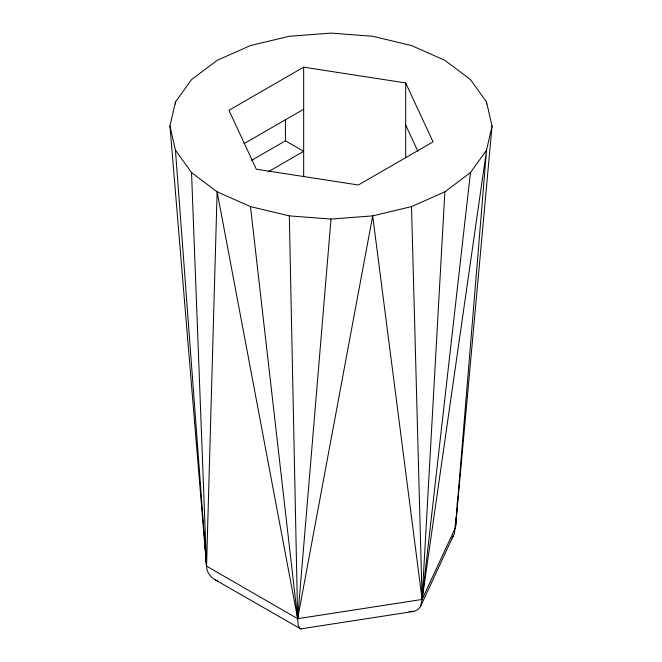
<?xml version="1.0" encoding="UTF-8"?>
<svg xmlns="http://www.w3.org/2000/svg" width="662" height="662" viewBox="0 0 662 662"><rect width="100%" height="100%" fill="white"/><g stroke="black" fill="none" stroke-linecap="round" stroke-linejoin="round"><path stroke-width="0.99" d="M420.502 606.574L422.099 599.449L455.448 527.597L492.04 126.078L486.553 102.014L470.467 79.589L444.872 60.333L411.524 45.554L372.681 36.269L331 33.1L289.319 36.269L250.476 45.554L217.128 60.333L191.533 79.589L175.447 102.014L169.96 126.078L206.552 566.101C206.511 571.794 210.111 576.95 214.976 579.68L300.664 628.9L413.866 611.39L417.755 609.743L420.502 606.574L454.463 533.2L455.58 523.468M492.04 126.078L486.553 150.142L470.467 172.567L444.872 191.823L422.099 599.449L297.652 618.697L206.552 566.101L175.447 150.142L169.96 126.078M455.348 523.468L455.448 527.597L456.275 516.269M456.424 514.208L456.805 509.053M457.103 504.932L457.326 501.837M486.404 104.075L486.553 102.014M455.448 527.597L486.553 150.142L422.099 599.449L372.681 215.886L411.524 206.602L444.872 191.823M175.447 150.142L191.533 172.567L217.128 191.823L297.652 618.697L372.681 215.886L331 219.056L297.652 618.697L298.239 625.491L299.911 628.718M470.467 172.567L422.099 599.449L411.524 206.602M452.014 538.032L453.255 535.988M303.659 67.16L228.953 110.289L256.302 169.207L358.341 184.996L433.047 141.867L405.698 82.949L303.659 67.16L303.659 176.771M244.071 143.637L303.659 109.238M251.643 160.312L285.438 140.799L303.659 151.317L268.085 171.855M300.664 628.9L301.508 628.627M413.866 611.39L409.116 611.39M205.725 553.73L206.552 566.101L217.128 191.823L250.476 206.602L289.319 215.886L331 219.056M214.976 579.68L217.798 581.054M405.698 125.027L417.854 151.209M250.476 206.602L297.652 618.697L289.319 215.886M175.447 102.014L175.579 104.075M204.69 538.256L204.897 541.351M205.17 545.48L205.518 550.635M191.533 172.567L206.552 566.101L206.428 561.972M405.698 82.949L405.698 157.87M285.438 119.243L285.438 140.799"/></g></svg>
